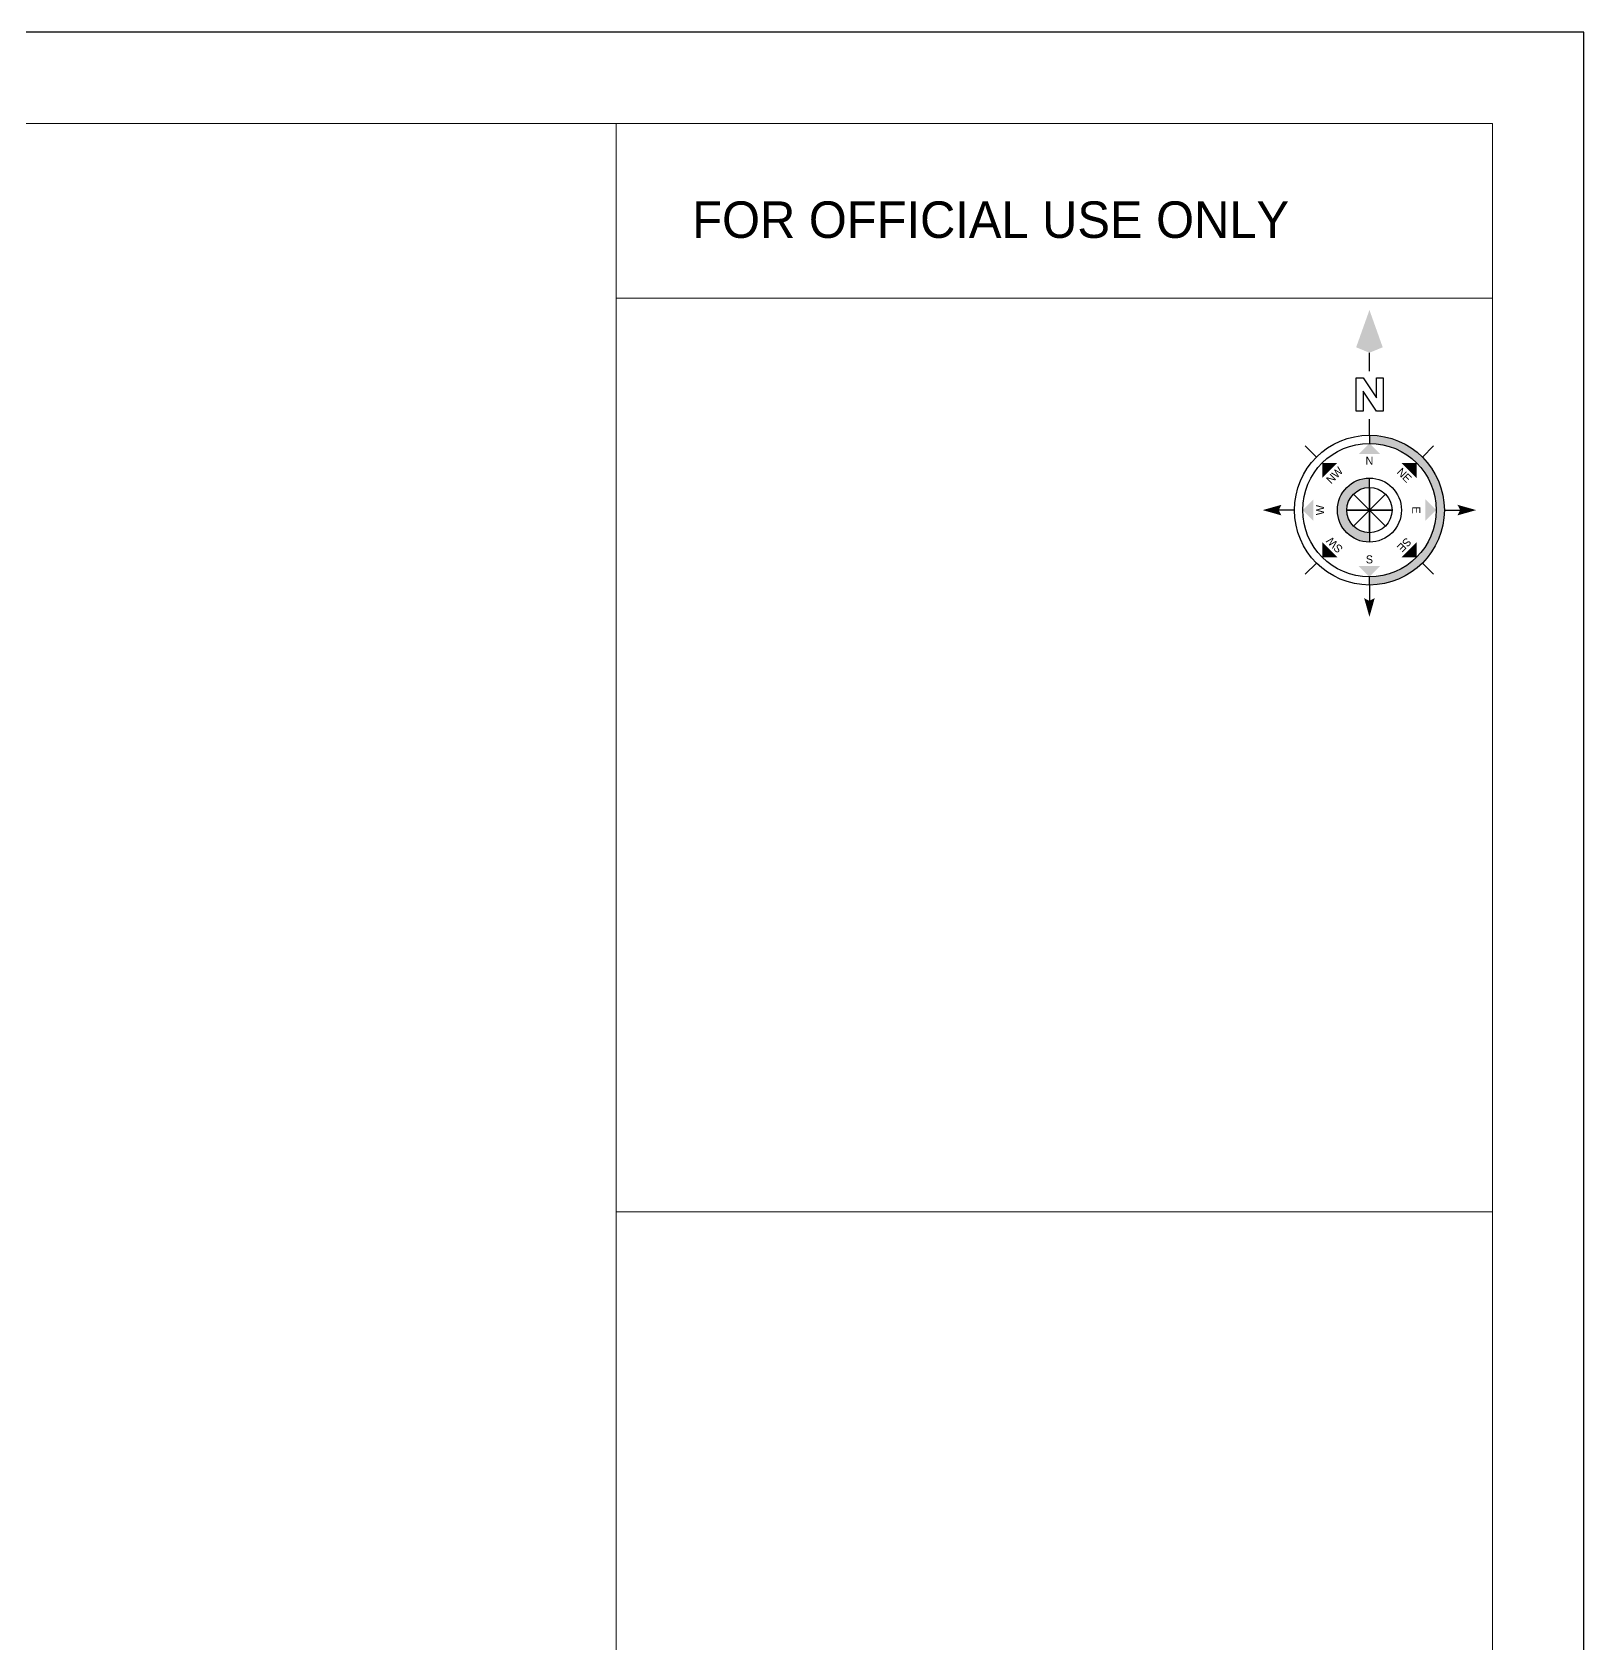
# Model space of a CAD drawing. Header units: inches. Extents: x -2812 to 9774, y -15726 to -746.
# Drawn here: x 4665 to 5452, y -8062 to -7244 of the extents above; entities that cross this region are included whole.
import ezdxf
from ezdxf.enums import TextEntityAlignment as Align

# ---------------------------------------------------------------- set-up
doc = ezdxf.new("R2010")
doc.units = ezdxf.units.IN
doc.header["$LTSCALE"] = 17
doc.header["$MEASUREMENT"] = 0
doc.layers.add('ELE1', color=3, linetype='Continuous', lineweight=9)
doc.layers.add('TEXT', color=231, linetype='Continuous', lineweight=20)
doc.styles.add('ROMANS', font='', dxfattribs={"width": 0.8, "height": 7})
doc.styles.get('ROMANS').set_extended_font_data('Raavi')

# ---------------------------------------------------------------- blocks, each defined once
blk = doc.blocks.new('Anno_North_J_Metric')
h = blk.add_hatch(color=0)
h.paths.add_polyline_path([(-4.17, 0), (-4.68, 0, 1), (4.68, 0), (4.17, 0, -1)])
h.paths.add_polyline_path([(1.41, 0), (2, 0, 1), (-2, 0), (-1.41, 0, -1)])
at = {"color": 0}
for p, q in [((0, 4.68), (0, 5.67)), ((-3.31, 3.31), (-4.01, 4.01)), ((3.31, 3.31), (4.01, 4.01)), ((0, -1.41), (0, 1.41)), ((0, 1.41), (0, -1.41)), ((-4.68, 0), (-5.67, 0)), ((-4.68, 0), (-4.17, 0)), ((-1.41, 0), (-2, 0)), ((1.41, 0), (-1.41, 0)), ((-1.41, 0), (1.41, 0)), ((1, 1), (-1, -1)), ((1, -1), (-1, 1)), ((-1, -1), (1, 1)), ((-1, 1), (1, -1)), ((1.41, 0), (2, 0)), ((4.68, 0), (4.17, 0)), ((4.68, 0), (5.67, 0)), ((8.67, 0), (9.83, 0)), ((-3.31, -3.31), (-4.01, -4.01)), ((3.31, -3.31), (4.01, -4.01)), ((0, -4.68), (0, -5.67))]:
    blk.add_line(p, q, dxfattribs=at)
at = {"color": 0, "linetype": 'ByBlock'}
for p, q in [((6.17, 0.82), (8.27, 0.82)), ((6.17, 0.4), (6.17, 0.82)), ((6.17, -0.44), (7.43, 0.4)), ((7.43, 0.4), (6.17, 0.4)), ((8.27, 0.4), (7.01, -0.44)), ((8.27, 0.82), (8.27, 0.4)), ((6.17, -0.86), (6.17, -0.44)), ((8.27, -0.86), (6.17, -0.86)), ((7.01, -0.44), (8.27, -0.44)), ((8.27, -0.44), (8.27, -0.86))]:
    blk.add_line(p, q, dxfattribs=at)
at = {"color": 0}
for radius in [4.68, 4.17, 2, 1.41]:
    blk.add_circle((0, 0), radius, dxfattribs=at)
for points in [[(-0.33, 5.5), (0, 5.67), (0, 6.67)], [(0, 6.67), (0.33, 5.5), (0, 5.67)], [(0, 4.17), (0.67, 3.5), (-0.67, 3.5)], [(-2.95, 2.95), (-2, 2.95), (-2.95, 2)], [(2.95, 2.95), (2.95, 2), (2, 2.95)], [(-6.67, 0), (-5.5, 0.33), (-5.67, 0)], [(-5.5, -0.33), (-5.67, 0), (-6.67, 0)], [(-4.17, 0), (-3.5, 0.67), (-3.5, -0.67)], [(4.17, 0), (3.5, -0.67), (3.5, 0.67)], [(12.5, 0), (10.17, 0.83), (9.83, 0)], [(9.83, 0), (10.17, -0.83), (12.5, 0)], [(-2.95, -2.95), (-2.95, -2), (-2, -2.95)], [(2.95, -2.95), (2, -2.95), (2.95, -2)], [(0, -4.17), (-0.67, -3.5), (0.67, -3.5)], [(0, -6.67), (-0.33, -5.5), (0, -5.67)], [(0.33, -5.5), (0, -5.67), (0, -6.67)]]:
    blk.add_solid(points, dxfattribs=at)
at = {"color": 0, "style": 'ROMANS'}
blk.add_text('W', height=0.5, dxfattribs=at).set_placement((0, 2.83), align=Align.CENTER)
for s, rotation, p in [('SW', 45, (-2, 2)), ('NW', 315, (2, 2)), ('S', 270, (-3.33, 0)), ('N', 270, (2.83, 0)), ('SE', 135, (-2, -2)), ('NE', 225, (2, -2)), ('E', 180, (0, -2.67))]:
    blk.add_text(s, height=0.5, rotation=rotation, dxfattribs=at).set_placement(p, align=Align.CENTER)

msp = doc.modelspace()

# ---------------------------------------------------------------- linework, layer by layer
at = {"layer": 'Defpoints'}
msp.add_lwpolyline([(5451.85, -7244.21), (2274.25, -7244.21), (2274.25, -9492.18), (5451.85, -9492.18)], close=True, dxfattribs=at)
at = {"layer": 'ELE1'}
for p, q in [((4960.88, -9445.86), (4960.88, -7290.53)), ((5405.53, -7379.08), (4960.88, -7379.08)), ((5405.53, -7842.58), (4960.88, -7842.58))]:
    msp.add_line(p, q, dxfattribs=at)
msp.add_lwpolyline([(2320.56, -7290.53), (5405.53, -7290.53), (5405.53, -9445.86), (2320.56, -9445.86)], close=True, dxfattribs=at)

# ---------------------------------------------------------------- block references
at = {"color": 0, "lineweight": 20, "ltscale": 0.5, "xscale": 8.12160000007134, "yscale": 8.12160000007134, "zscale": 8.12159999999858, "rotation": 90}
msp.add_blockref('Anno_North_J_Metric', (5343.09, -7486.65), dxfattribs=at)

# ---------------------------------------------------------------- texts
at = {"layer": 'TEXT'}
msp.add_text('FOR OFFICIAL USE ONLY', height=18.5271, dxfattribs=at).set_placement((4999.45, -7348.56))

doc.saveas('drawing.dxf')
